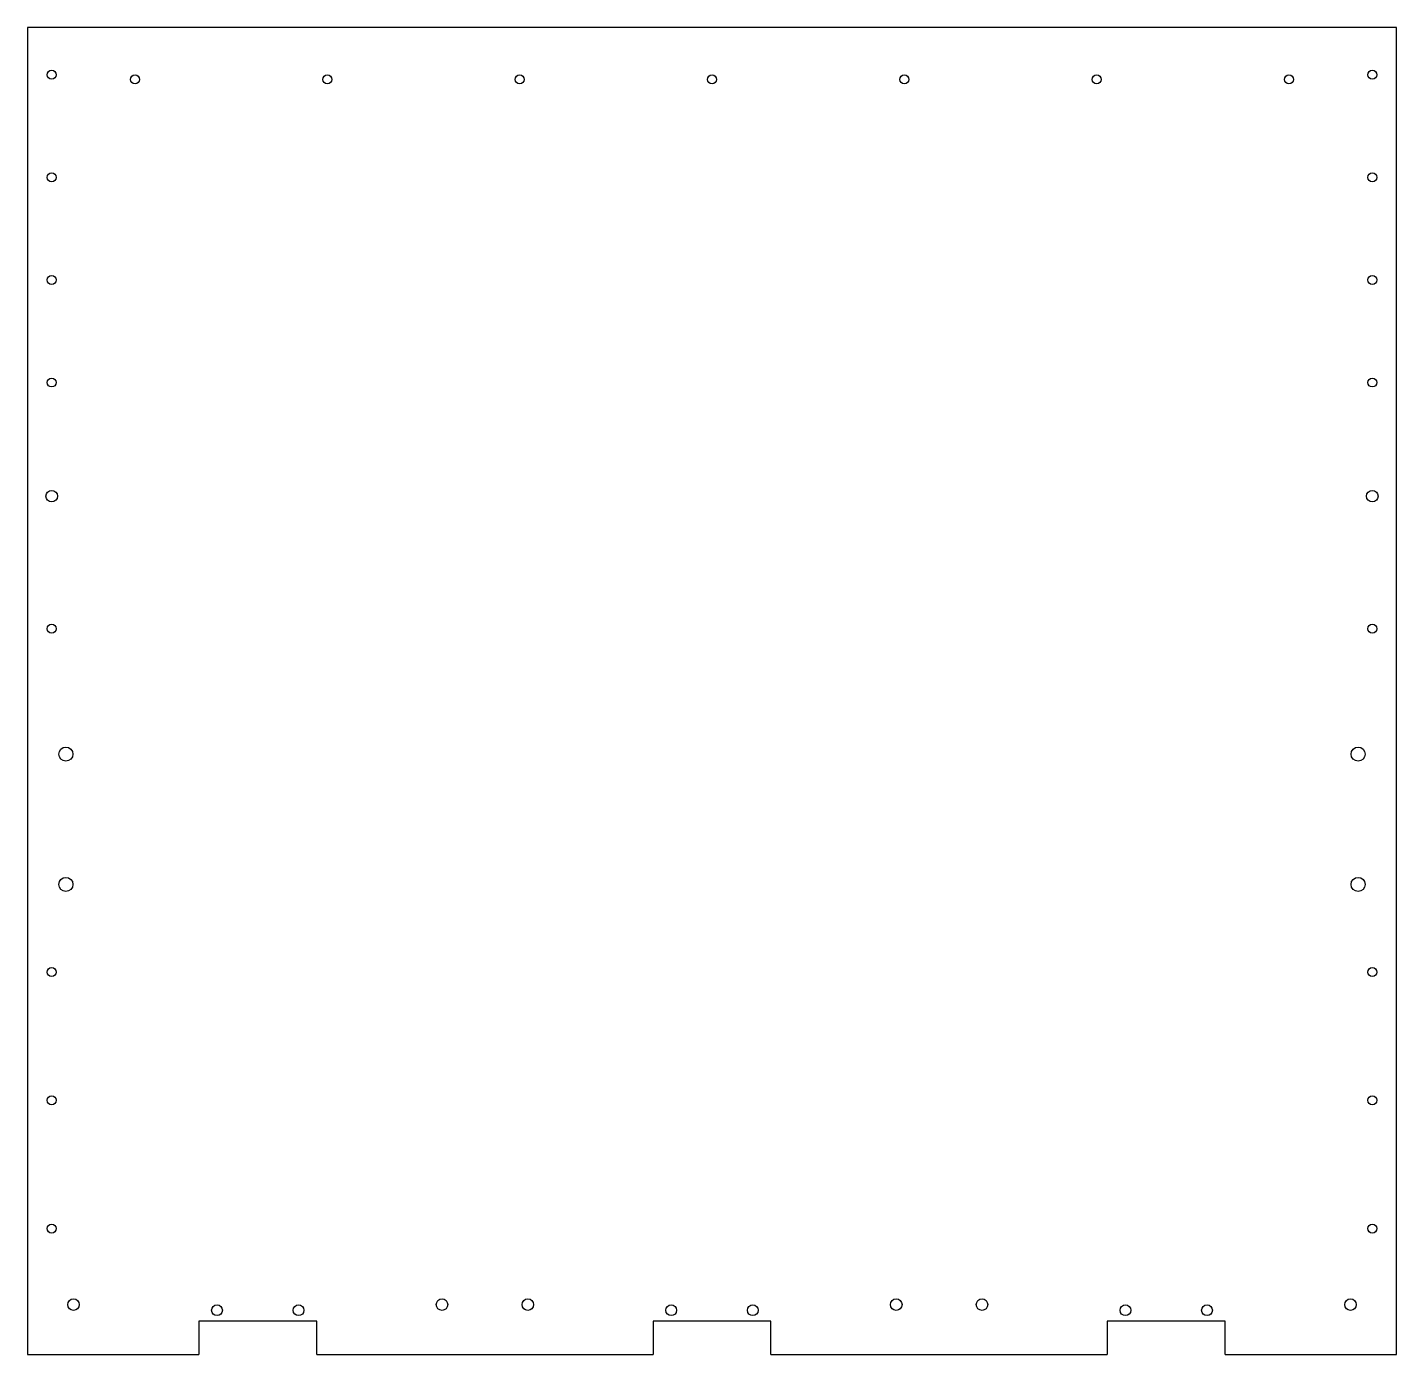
# Model space of a CAD drawing. Header units: millimetres. Extents: x -267 to 267, y -259 to 259.
import ezdxf

# ---------------------------------------------------------------- set-up
doc = ezdxf.new("R2010")
doc.units = ezdxf.units.MM

msp = doc.modelspace()

# ---------------------------------------------------------------- linework, layer by layer
at = {"color": 7, "linetype": 'Continuous', "lineweight": 25}
for p, q in [((267, 258.76), (-267, 258.76)), ((-267, 258.76), (-267, -258.76)), ((267, -258.76), (267, 258.76)), ((-154.15, -245.76), (-200.15, -245.76)), ((-200.15, -245.76), (-200.15, -258.76)), ((-154.15, -258.76), (-154.15, -245.76)), ((23, -245.76), (-23, -245.76)), ((-23, -245.76), (-23, -258.76)), ((23, -258.76), (23, -245.76)), ((200.15, -245.76), (154.15, -245.76)), ((154.15, -245.76), (154.15, -258.76)), ((200.15, -258.76), (200.15, -245.76)), ((-267, -258.76), (-200.15, -258.76)), ((-154.15, -258.76), (-23, -258.76)), ((23, -258.76), (154.15, -258.76)), ((200.15, -258.76), (267, -258.76))]:
    msp.add_line(p, q, dxfattribs=at)
for centre, radius in [((-257.5, 240.29), 1.75), ((257.5, 240.29), 1.75), ((-225, 238.46), 1.75), ((-150, 238.46), 1.75), ((-75, 238.46), 1.75), ((0, 238.46), 1.75), ((75, 238.46), 1.75), ((150, 238.46), 1.75), ((225, 238.46), 1.75), ((-257.5, 200.29), 1.75), ((257.5, 200.29), 1.75), ((-257.5, 160.29), 1.75), ((257.5, 160.29), 1.75), ((-257.5, 120.29), 1.75), ((257.5, 120.29), 1.75), ((-257.5, 75.99), 2.25), ((257.5, 75.99), 2.25), ((-257.5, 24.29), 1.75), ((257.5, 24.29), 1.75), ((-252, -24.61), 2.75), ((252, -24.61), 2.75), ((-252, -75.41), 2.75), ((252, -75.41), 2.75), ((-257.5, -109.61), 1.75), ((257.5, -109.61), 1.75), ((-257.5, -159.61), 1.75), ((257.5, -159.61), 1.75), ((-257.5, -209.61), 1.75), ((257.5, -209.61), 1.75), ((-249, -239.26), 2.25), ((-193.05, -241.46), 2.1), ((-161.25, -241.46), 2.1), ((-105.3, -239.26), 2.25), ((-71.85, -239.26), 2.25), ((-15.9, -241.46), 2.1), ((15.9, -241.46), 2.1), ((71.85, -239.26), 2.25), ((105.3, -239.26), 2.25), ((161.25, -241.46), 2.1), ((193.05, -241.46), 2.1), ((249, -239.26), 2.25)]:
    msp.add_circle(centre, radius, dxfattribs=at)

doc.saveas('drawing.dxf')
